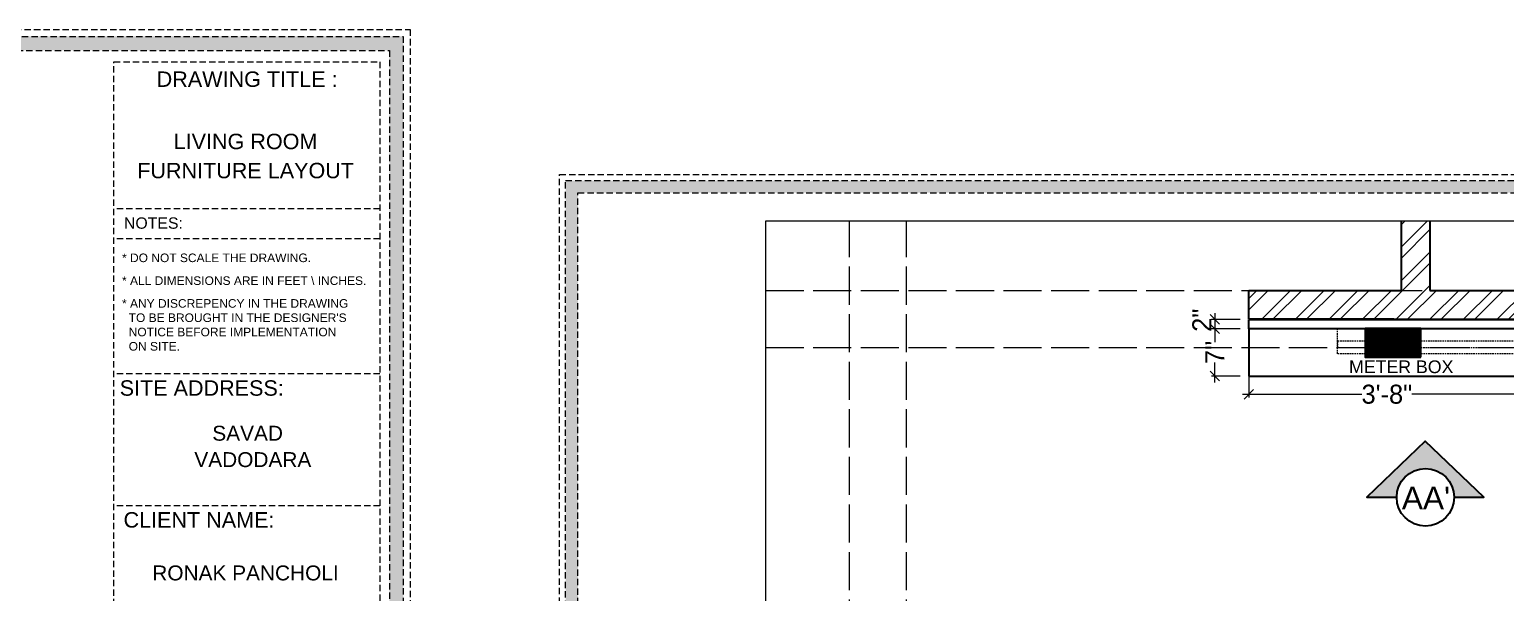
# Model space of a CAD drawing. Header units: millimetres. Extents: x 35877 to 3066687, y -650199 to -40525.
# Drawn here: x 147568.2 to 147800.9, y -179187.5 to -179098.7 of the extents above; entities that cross this region are included whole.
import ezdxf
from ezdxf.enums import TextEntityAlignment as Align

# ---------------------------------------------------------------- set-up
doc = ezdxf.new("R2010")
doc.units = ezdxf.units.MM
doc.header["$MEASUREMENT"] = 0
doc.header["$PDMODE"] = 35
for name, pattern in [('ACAD_ISO02W100', [15, 12, -3]), ('DASHED', [0.75, 0.5, -0.25]), ('DASHED2', [0.375, 0.25, -0.125]), ('DASHEDX2', [1.5, 1, -0.5])]:
    doc.linetypes.add(name, pattern=pattern)
doc.layers.get('Defpoints').update_dxf_attribs({"color": 220})
doc.layers.add('AR HATCH-7', color=7, linetype='Continuous')
for name, color, linetype, lineweight in [('dim05', 1, 'Continuous', 13), ('Dimension', 10, 'DASHEDX2', 20), ('el', 7, 'Continuous', 20), ('Electrical', 84, 'Continuous', 30), ('FURNITURE', 32, 'Continuous', 9), ('furniture dimensions', 1, 'DASHED', 0), ('GROUND FLOOR', 7, 'Continuous', 9), ('GROUND FLOOR  ( PLINE )', 251, 'Continuous', 30), ('Labelling', 1, 'Continuous', 25), ('NAME PLATE', 7, 'Continuous', 25), ('Text', 7, 'Continuous', 15), ('wall', 7, 'Continuous', 30)]:
    doc.layers.add(name, color=color, linetype=linetype, lineweight=lineweight)
doc.layers.add('PDF_INT-ELEC SWITCH BOARD', color=7, linetype='Continuous', true_color=0x00751d)
doc.styles.add('Arial', font='arial.ttf')
doc.styles.add('century g', font='GOTHIC.TTF')
doc.styles.get("Standard").update_dxf_attribs({"font": 'arial.ttf', "height": 6})
doc.dimstyles.new('Archana', dxfattribs={"dimtxt": 2, "dimasz": 0.75, "dimexe": 0.5, "dimexo": 0.5, "dimgap": 0, "dimtad": 0, "dimzin": 0, "dimdsep": 46, "dimlunit": 4, "dimtxsty": 'century g', "dimblk": 'OBLIQUE', "dimcen": 0, "dimdle": 1, "dimclrd": 256, "dimclre": 256, "dimclrt": 256, "dimadec": 0, "dimazin": 0, "dimtfac": 1, "dimtofl": 0, "dimtmove": 1, "dimatfit": 3, "dimfxl": 1, "dimfxlon": 1, "dimtolj": 1, "dimtzin": 0, "dimlwd": -1, "dimlwe": -1, "dimarcsym": 0})

# ---------------------------------------------------------------- blocks, each defined once
blk = doc.blocks.new('_Oblique')
at = {"layer": 'wall', "color": 0, "lineweight": -2}
blk.add_line((-0.5, -0.5), (0.5, 0.5), dxfattribs=at)
blk = doc.blocks.new('*D435')
at = {"layer": 'Defpoints', "color": 0, "linetype": 'Continuous', "lineweight": 0, "transparency": 16777216}
for p in [(147760.4, -179144.41), (147755.02, -179145.91), (147760.4, -179145.91)]:
    blk.add_point(p, dxfattribs=at)
at = {"layer": 'furniture dimensions', "color": 5, "linetype": 'ByBlock', "transparency": 16777216}
blk.add_line((147759.02, -179144.41), (147754.52, -179144.41), dxfattribs=at)
at = {"layer": 'furniture dimensions', "color": 5, "linetype": 'Continuous', "transparency": 16777216}
for p, q in [((147755.02, -179143.41), (147755.02, -179146.91)), ((147759.02, -179145.91), (147754.52, -179145.91))]:
    blk.add_line(p, q, dxfattribs=at)
at = {"layer": 'furniture dimensions', "color": 5, "linetype": 'Continuous', "transparency": 16777216, "xscale": 1.5, "yscale": 1.5, "zscale": 1.5}
for p, rotation in [((147755.02, -179144.41), 90), ((147755.02, -179145.91), 270)]:
    blk.add_blockref('_Oblique', p, dxfattribs=dict(at, rotation=rotation))
at = {"layer": 'furniture dimensions', "linetype": 'Continuous', "lineweight": 0, "transparency": 16777216, "insert": (147752.98, -179144.55), "char_height": 3, "attachment_point": 5, "rotation": 90, "style": 'century g'}
blk.add_mtext('\\A1;2"', dxfattribs=at)
blk = doc.blocks.new('*D436')
at = {"layer": 'Defpoints', "color": 0, "linetype": 'Continuous', "lineweight": 0, "transparency": 16777216}
for p in [(147766.44, -179145.91), (147755.02, -179153.35), (147771.39, -179153.35)]:
    blk.add_point(p, dxfattribs=at)
at = {"layer": 'furniture dimensions', "color": 5, "linetype": 'Continuous', "transparency": 16777216}
for p, q in [((147755.02, -179144.91), (147755.02, -179148.03)), ((147755.02, -179154.35), (147755.02, -179151.23)), ((147759.02, -179153.35), (147754.52, -179153.35))]:
    blk.add_line(p, q, dxfattribs=at)
at = {"layer": 'furniture dimensions', "color": 5, "linetype": 'ByBlock', "transparency": 16777216}
blk.add_line((147759.02, -179145.91), (147754.52, -179145.91), dxfattribs=at)
at = {"layer": 'furniture dimensions', "color": 5, "linetype": 'Continuous', "transparency": 16777216, "xscale": 1.5, "yscale": 1.5, "zscale": 1.5}
for p, rotation in [((147755.02, -179145.91), 90), ((147755.02, -179153.35), 270)]:
    blk.add_blockref('_Oblique', p, dxfattribs=dict(at, rotation=rotation))
at = {"layer": 'furniture dimensions', "linetype": 'Continuous', "lineweight": 0, "transparency": 16777216, "insert": (147755.02, -179149.63), "char_height": 3, "attachment_point": 5, "rotation": 90, "style": 'century g'}
blk.add_mtext('\\A1;7"', dxfattribs=at)
blk = doc.blocks.new('*D442')
at = {"layer": 'Defpoints', "color": 0, "linetype": 'Continuous', "lineweight": 0, "transparency": 16777216}
for p in [(147760.4, -179148.85, 0.12), (147803.9, -179148.85, 0.12), (147803.9, -179156.23)]:
    blk.add_point(p, dxfattribs=at)
at = {"layer": 'furniture dimensions', "color": 5, "linetype": 'ByBlock', "transparency": 16777216}
blk.add_line((147760.4, -179152.23), (147760.4, -179156.73), dxfattribs=at)
at = {"layer": 'furniture dimensions', "color": 5, "linetype": 'Continuous', "transparency": 16777216}
for p, q in [((147803.9, -179152.23), (147803.9, -179156.73)), ((147759.4, -179156.23), (147778.21, -179156.23)), ((147804.9, -179156.23), (147786.1, -179156.23))]:
    blk.add_line(p, q, dxfattribs=at)
at = {"layer": 'furniture dimensions', "color": 5, "linetype": 'Continuous', "transparency": 16777216, "xscale": 1.5, "yscale": 1.5, "zscale": 1.5, "rotation": 180}
blk.add_blockref('_Oblique', (147760.4, -179156.23), dxfattribs=at)
at = {"layer": 'furniture dimensions', "color": 5, "linetype": 'Continuous', "transparency": 16777216, "xscale": 1.5, "yscale": 1.5, "zscale": 1.5}
blk.add_blockref('_Oblique', (147803.9, -179156.23), dxfattribs=at)
at = {"layer": 'furniture dimensions', "linetype": 'Continuous', "lineweight": 0, "transparency": 16777216, "insert": (147782.15, -179156.23), "char_height": 3, "attachment_point": 5, "style": 'century g'}
blk.add_mtext('\\A1;3\'-8"', dxfattribs=at)
blk = doc.blocks.new('maya')
at = {"layer": 'Dimension', "true_color": 0xd39e00, "transparency": 33554687}
h = blk.add_hatch(color=42, dxfattribs=at)
h.paths.add_polyline_path([(148081.66, -180873.98), (148081.66, -181093.67), (148393.79, -181093.67), (148393.79, -180873.98)])
h.paths.add_polyline_path([(148083.85, -180876.17), (148391.6, -180876.17), (148391.6, -181091.48), (148083.85, -181091.48)], flags=16)
at = {"layer": 'Dimension', "color": 42, "true_color": 0xd39e00, "transparency": 33554687}
for p, q in [((148390.11, -180901.15, 0.12), (148348.17, -180901.15, 0.12)), ((148390.11, -180905.87, 0.12), (148348.17, -180905.87, 0.12)), ((148390.11, -180927.19, 0.12), (148348.17, -180927.19, 0.12)), ((148390.11, -180947.98, 0.12), (148348.17, -180947.98, 0.12))]:
    blk.add_line(p, q, dxfattribs=at)
at = {"layer": 'Dimension', "color": 42, "true_color": 0xd39e00, "transparency": 33554687, "elevation": 0.12}
for points in [[(148080.57, -180872.88), (148394.88, -180872.88), (148394.88, -181094.77), (148080.57, -181094.77)], [(148081.66, -180873.98), (148393.79, -180873.98), (148393.79, -181093.67), (148081.66, -181093.67)], [(148083.85, -180876.17), (148391.6, -180876.17), (148391.6, -181091.48), (148083.85, -181091.48)], [(148348.17, -181089.68), (148348.17, -180877.97), (148390.11, -180877.97), (148390.11, -181089.68)]]:
    blk.add_lwpolyline(points, close=True, dxfattribs=at)
at = {"layer": 'NAME PLATE', "transparency": 33554687, "style": 'Arial'}
for s, height, p in [('DRAWING TITLE : ', 2.4331, (148369.64, -180881.93, 0.12)), ('LIVING ROOM', 2.4331, (148368.92, -180891.75, 0.12)), ('FURNITURE LAYOUT', 2.4331, (148368.93, -180896.34, 0.12)), ('NOTES:', 1.788, (148354.4, -180904.3, 0.12)), ('SITE ADDRESS:', 2.4331, (148362.02, -180930.63, 0.12)), (' SAVAD ', 2.352, (148369.25, -180937.72, 0.01)), ('VADODARA', 2.352, (148370.07, -180941.88, 0.01)), ('CLIENT NAME:', 2.4331, (148361.58, -180951.42, 0.12)), ('RONAK PANCHOLI    ', 2.3521, (148370.74, -180959.75, 0.01))]:
    blk.add_text(s, height=height, dxfattribs=at).set_placement(p, align=Align.CENTER)
at = {"layer": 'NAME PLATE', "transparency": 33554687, "char_height": 1.3521, "width": 52.2398, "attachment_point": 1, "style": 'Arial'}
for s, insert in [('* DO NOT SCALE THE DRAWING.', (148349.45, -180908.21, 0.12)), ('* ALL DIMENSIONS ARE IN FEET \\\\ INCHES.', (148349.45, -180911.81, 0.12)), ("* ANY DISCREPENCY IN THE DRAWING \\P  TO BE BROUGHT IN THE DESIGNER'S\\P  NOTICE BEFORE IMPLEMENTATION \\P  ON SITE.", (148349.45, -180915.4, 0.12))]:
    blk.add_mtext(s, dxfattribs=dict(at, insert=insert))

msp = doc.modelspace()

# ---------------------------------------------------------------- hatches: boundary and pattern name
at = {"layer": 'AR HATCH-7', "lineweight": 0, "true_color": 0x939598, "transparency": 33554687}
h = msp.add_hatch(dxfattribs=at)
h.set_pattern_fill('ANSI32', color=252, scale=10)
h.set_pattern_definition([(45, (-119.774, 1284.8524), (-2.65165043, 2.65165043), []), (45, (-118.006, 1284.8524), (-2.65165043, 2.65165043), [])])
h.paths.add_polyline_path([(147844.939, -179285.346), (147748.939, -179285.346), (147744.439, -179285.346), (147744.439, -179289.846), (147744.439, -179294.346), (147844.939, -179294.346)])
h.paths.add_polyline_path([(147748.939, -179243.346), (147746.314, -179243.346), (147744.439, -179243.346), (147744.439, -179285.346), (147748.939, -179285.346)], flags=17)
h.paths.add_polyline_path([(147849.439, -179148.846), (147844.939, -179148.846), (147844.939, -179294.346), (147849.439, -179294.346), (147849.439, -179276.346), (147859.582, -179276.346), (147859.582, -179271.846), (147849.439, -179271.846)])
h.paths.add_polyline_path([(147808.901, -179141.413), (147808.901, -179139.846), (147760.401, -179139.846), (147760.401, -179144.346), (147806.939, -179144.346), (147808.901, -179144.349)])
h.paths.add_polyline_path([(147788.939, -179128.857), (147784.439, -179128.857), (147784.439, -179139.846), (147788.939, -179139.846)])
h.paths.add_polyline_path([(147702.439, -179189.346), (147702.439, -179205.346), (147702.439, -179285.346), (147697.439, -179285.346), (147684.216, -179285.346), (147684.216, -179294.346), (147706.939, -179294.346), (147711.439, -179294.346), (147711.439, -179285.346), (147706.939, -179285.346), (147706.939, -179211.846), (147748.939, -179211.846), (147748.939, -179207.346), (147706.939, -179207.346), (147706.939, -179189.346)])
h.paths.add_polyline_path([(147748.939, -179198.346), (147744.439, -179198.346), (147744.439, -179207.346), (147748.939, -179207.346)], flags=17)
h.paths.add_polyline_path([(147748.939, -179189.346), (147744.439, -179189.346), (147744.439, -179198.346), (147748.939, -179198.346)], flags=17)
at = {"layer": 'AR HATCH-7', "lineweight": 0, "transparency": 33554687}
h = msp.add_hatch(color=8, dxfattribs=at)
h.dxf.hatch_style = 1
h.paths.add_polyline_path([(147788.215, -179163.6), (147778.985, -179172.47), (147783.705, -179172.47, -1), (147792.77, -179172.47), (147797.444, -179172.47)])
at = {"layer": 'Dimension', "true_color": 0xd39e00, "transparency": 33554687}
h = msp.add_hatch(color=42, dxfattribs=at)
h.paths.add_polyline_path([(147652.682, -179317.283), (147929.387, -179317.283), (147929.387, -179122.517), (147652.682, -179122.517)])
h.paths.add_polyline_path([(147654.624, -179315.341), (147927.445, -179315.341), (147927.445, -179124.459), (147654.624, -179124.459)], flags=16)
at = {"layer": 'el', "ltscale": 10, "true_color": 0x939598}
h = msp.add_hatch(dxfattribs=at)
h.set_pattern_fill('ANSI31', color=252, scale=0.3)
h.set_pattern_definition([(45, (-3172777.535545, 330998.088474), (-0.0265165042945, 0.0265165042945), [])])
h.paths.add_polyline_path([(147778.71, -179145.846), (147778.71, -179150.394), (147787.525, -179150.394), (147787.525, -179145.846)])

# ---------------------------------------------------------------- linework, layer by layer
at = {"layer": 'dim05', "color": 18, "lineweight": 0, "true_color": 0x000000, "elevation": 0.119}
msp.add_lwpolyline([(147684.216, -179128.857), (147859.582, -179128.857), (147859.582, -179304.763), (147684.216, -179304.763)], close=True, dxfattribs=at)
at = {"layer": 'Dimension', "color": 42, "true_color": 0xd39e00, "transparency": 33554687, "elevation": 0.119}
for points in [[(147651.711, -179121.546), (147930.358, -179121.546), (147930.358, -179318.254), (147651.711, -179318.254)], [(147652.682, -179122.517), (147929.387, -179122.517), (147929.387, -179317.283), (147652.682, -179317.283)], [(147654.624, -179124.459), (147927.445, -179124.459), (147927.445, -179315.341), (147654.624, -179315.341)]]:
    msp.add_lwpolyline(points, close=True, dxfattribs=at)
at = {"layer": 'FURNITURE', "lineweight": 30}
for p, q in [((147760.401, -179145.913, 0.119), (147760.401, -179153.346, 0.119)), ((147760.401, -179153.346, 0.119), (147803.901, -179153.346, 0.119))]:
    msp.add_line(p, q, dxfattribs=at)
at = {"layer": 'FURNITURE', "lineweight": 30, "elevation": 0.119}
msp.add_lwpolyline([(147760.401, -179144.413), (147844.901, -179144.413), (147844.901, -179145.913), (147760.401, -179145.913)], close=True, dxfattribs=at)
at = {"layer": 'FURNITURE', "linetype": 'DASHED2', "lineweight": 0, "elevation": 0.119}
for points in [[(147774.367, -179145.913), (147803.901, -179145.913), (147803.901, -179149.829), (147774.367, -179149.829)], [(147774.367, -179148.846), (147803.901, -179148.846), (147803.901, -179147.871), (147774.367, -179147.871)]]:
    msp.add_lwpolyline(points, close=True, dxfattribs=at)
at = {"layer": 'GROUND FLOOR'}
for p, q in [((147784.439, -179139.846, 0.119), (147760.401, -179139.846, 0.119)), ((147788.939, -179139.846, 0.119), (147806.939, -179139.846, 0.119))]:
    msp.add_line(p, q, dxfattribs=at)
at = {"layer": 'GROUND FLOOR  ( PLINE )'}
for p, q in [((147784.439, -179139.846, 0.119), (147784.439, -179128.857, 0.119)), ((147788.939, -179128.857, 0.119), (147788.939, -179139.846, 0.119)), ((147760.401, -179139.846, 0.119), (147784.439, -179139.846, 0.119)), ((147788.939, -179139.846, 0.119), (147808.901, -179139.846, 0.119)), ((147808.901, -179144.413, 0.119), (147760.401, -179144.346, 0.119))]:
    msp.add_line(p, q, dxfattribs=at)
at = {"layer": 'GROUND FLOOR  ( PLINE )', "transparency": 33554687}
msp.add_line((147760.401, -179144.346, 0.119), (147760.401, -179139.846, 0.119), dxfattribs=at)
at = {"layer": 'Labelling', "color": 251, "linetype": 'ACAD_ISO02W100', "lineweight": 0, "ltscale": 0.5, "true_color": 0x636466}
for p, q in [((147697.439, -179284.595, 0.119), (147697.439, -179128.857, 0.119)), ((147706.439, -179284.595, 0.119), (147706.439, -179128.857, 0.119)), ((147684.216, -179139.846, 0.119), (147844.939, -179139.846, 0.119)), ((147684.216, -179148.846, 0.119), (147844.939, -179148.846, 0.119))]:
    msp.add_line(p, q, dxfattribs=at)
at = {"layer": 'PDF_INT-ELEC SWITCH BOARD', "color": 40, "lineweight": 30, "true_color": 0xffc61a}
msp.add_line((147778.71, -179145.846, 0.119), (147787.525, -179150.394, 0.119), dxfattribs=at)
msp.add_line((147778.71, -179145.846, 0.119), (147787.525, -179150.394, 0.119), dxfattribs=at)
at = {"layer": 'PDF_INT-ELEC SWITCH BOARD', "color": 40, "lineweight": 30, "true_color": 0xffc61a, "elevation": 0.119}
msp.add_lwpolyline([(147787.525, -179150.394), (147787.525, -179145.846), (147778.71, -179145.846), (147778.71, -179150.394)], close=True, dxfattribs=at)
msp.add_lwpolyline([(147787.525, -179150.394), (147787.525, -179145.846), (147778.71, -179145.846), (147778.71, -179150.394)], close=True, dxfattribs=at)
at = {"layer": 'Text', "color": 18, "lineweight": 30, "true_color": 0x000000, "transparency": 33554687}
msp.add_lwpolyline([(147792.77, -179172.47), (147797.444, -179172.47), (147788.215, -179163.6), (147778.985, -179172.47), (147783.705, -179172.47)], dxfattribs=at)
msp.add_circle((147788.238, -179172.47), 4.532, dxfattribs=at)

# ---------------------------------------------------------------- block references
at = {"layer": 'furniture dimensions', "color": 18, "lineweight": 0, "true_color": 0x000000, "transparency": 33554687}
msp.add_blockref('maya', (-766.706, 1774.177), dxfattribs=at)

# ---------------------------------------------------------------- texts
at = {"layer": 'Electrical', "color": 5, "transparency": 33554687}
msp.add_text('METER BOX ', height=2, dxfattribs=at).set_placement((147776.188, -179152.887, 0.119))
at = {"layer": 'Text', "transparency": 33554687, "insert": (147784.517, -179170.793), "char_height": 3.5674, "attachment_point": 1, "style": 'Arial'}
msp.add_mtext_dynamic_manual_height_columns("AA' ", width=7.85972, gutter_width=11.148, heights=[0], dxfattribs=at)

# ---------------------------------------------------------------- dimensions: what is measured, and where the dimension line sits
at = {"layer": 'furniture dimensions', "color": 5, "linetype": 'Continuous', "lineweight": 0}
for base, p1, p2, picture, middle in [((147755.020404921, -179145.912629559, 0.11880557), (147760.400776173, -179144.412629559, 0.11880557), (147760.400776173, -179145.912629559, 0.11880557), '*D435', (147752.982675486, -179144.551310728, 0.11880557)), ((147755.02, -179153.346, 0.119), (147766.439, -179145.913, 0.119), (147771.386, -179153.346, 0.119), '*D436', (147755.02, -179149.629, 0.119))]:
    dim = msp.add_linear_dim(base=base, p1=p1, p2=p2, angle=90, dimstyle='Archana', override={"dimtxt": 3, "dimasz": 1.5, "dimdec": 0, "dimclrd": 5, "dimclre": 5, "dimfxl": 4}, dxfattribs=at)
    dim.commit()
    dim.dimension.update_dxf_attribs({"geometry": picture, "text_midpoint": middle})
dim = msp.add_linear_dim(base=(147803.900776173, -179156.233710539), p1=(147760.400776173, -179148.845608282, 0.11880557), p2=(147803.900776173, -179148.845608282, 0.11880557), dimstyle='Archana', override={"dimtxt": 3, "dimasz": 1.5, "dimdec": 0, "dimclrd": 5, "dimclre": 5, "dimfxl": 4}, dxfattribs=at)
dim.commit()
dim.dimension.update_dxf_attribs({"geometry": '*D442', "text_midpoint": (147782.150776173, -179156.233710539)})

doc.saveas('drawing.dxf')
